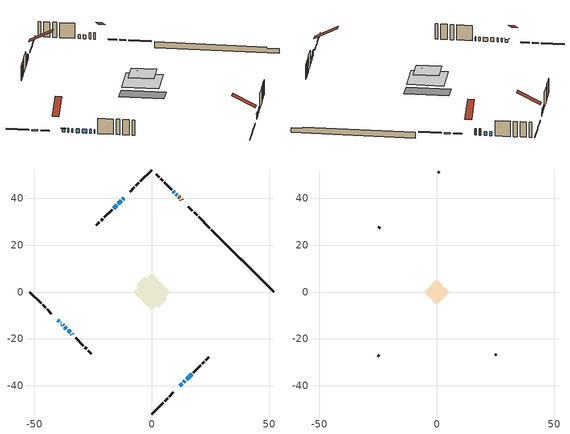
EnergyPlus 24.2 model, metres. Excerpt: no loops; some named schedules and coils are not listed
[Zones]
conditioned space
 floor adiabatic (AdiabaticFloorConstruction): -7.98,0 0,7.98 7.98,0 0,-7.98 z3.05
 floor foundation (Slab1 construction): -6.63,2.96 -2.96,6.63 6.63,-2.96 2.96,-6.63 z-1.3
 wall outside (RimJoist1 construction): 0,-51.93 4.84,-47.1 / -51.93,0 -47.1,-4.84 / 0,51.93 -4.84,47.1 / 24.76,27.17 19.93,32 z0.61:0.91
 wall outside (RimJoist2 construction): 5.49,-46.44 6.77,-45.16 / -46.44,-5.49 -45.16,-6.77 / -5.49,46.44 -6.77,45.16 / 19.27,32.66 17.99,33.94 z0.61:0.91
 wall outside (RimJoist3 construction): 7.43,-44.5 9.21,-42.72 / -44.5,-7.43 -42.72,-9.21 / -7.43,44.5 -9.21,42.72 / 17.34,34.6 15.56,36.37 z0.61:0.91
 wall outside (AdiabaticWallConstruction 1): 12.83,39.1 12.5,39.43 / 11.84,40.09 11.48,40.45 z0.61:2.64
 wall outside (AdiabaticWallConstruction): -11.93,40 -12.41,39.52 / 10.83,41.1 10.23,41.7 / -38.73,-13.2 -38.54,-13.39 / -14.95,36.99 -16.25,35.68 / -37.89,-14.04 -37.67,-14.26 / 9.58,42.35 9.15,42.79 / -37.02,-14.92 -36.3,-15.63 / -35.65,-16.28 -34.78,-17.15 / 13.59,-38.34 14.14,-37.79 / -34.13,-17.8 -33.75,-18.18 / -33.09,-18.84 -33.02,-18.91 / 14.79,-37.14 16.93,-35 z0.61:1.83; -13.07,38.86 -14.29,37.64 z0.61:2.03; -40,-11.93 -39.39,-12.54 z0.61:1.47; 11.93,-40 12.94,-38.99 z0.61:1.93
 wall outside (Wall1 construction): 17.59,-34.34 20.83,-31.1 / -32.36,-19.57 -29.12,-22.81 / -16.9,35.03 -20.14,31.79 / 8.49,43.44 5.25,46.68 z0.61:5.49
 wall outside (Wall2 construction): 21.48,-30.45 22.28,-29.66 / -28.47,-23.46 -27.68,-24.26 / -20.8,31.13 -21.59,30.34 / 4.59,47.34 3.8,48.13 z0.61:5.49
 wall outside (Wall3 construction): 22.93,-29 24.26,-27.67 / -27.02,-24.91 -25.69,-26.24 / -22.25,29.68 -23.57,28.36 / 3.14,48.79 1.82,50.11 z0.61:5.49
 wall foundation (FoundationWall1 construction): 25.42,26.51,-1.3 25.42,26.51,0.61 49.28,2.65,0.61 49.28,2.65,0.23 51.93,0,0.23 51.93,0,-1.3
 window (WindowConstruction 10): -11.93,40 -12.41,39.52 z0.61:1.83
 window (WindowConstruction 6): 10.83,41.1 10.23,41.7 z0.61:1.83
 window (WindowConstruction 7): -13.07,38.86 -14.29,37.64 z0.61:2.03
 window (WindowConstruction 8): -40,-11.93 -39.39,-12.54 z0.61:1.47
 window (WindowConstruction 9): 11.93,-40 12.94,-39 z0.61:1.93
 window (WindowConstruction 12): -38.73,-13.2 -38.54,-13.39 z0.61:1.83
 window (WindowConstruction): -14.95,36.99 -16.25,35.68 z0.61:1.83
 window (WindowConstruction 13): -37.89,-14.04 -37.67,-14.26 z0.61:1.83
 window (WindowConstruction 14): 9.58,42.35 9.15,42.78 z0.61:1.83
 window (WindowConstruction 1): -37.01,-14.92 -36.3,-15.63 z0.61:1.83
 window (WindowConstruction 2): -35.65,-16.29 -34.78,-17.15 z0.61:1.83
 window (WindowConstruction 3): 13.59,-38.34 14.14,-37.79 z0.61:1.83
 window (WindowConstruction 11): -34.13,-17.81 -33.75,-18.18 z0.61:1.83
 window (WindowConstruction 4): -33.09,-18.84 -33.02,-18.91 z0.61:1.83
 window (WindowConstruction 5): 14.79,-37.14 16.93,-35 z0.61:1.83
 door (Door): 12.83,39.1 12.5,39.43 z0.61:2.64
 door (Door 1): 11.84,40.09 11.48,40.45 z0.61:2.64
 ceiling adiabatic (AdiabaticFloorConstruction): 0,-7.98 7.98,0 0,7.98 -7.98,0 z3.05
 roof outside (Roof1 construction): 0,2.59 -2.59,0 0,-2.59 2.59,0 z5.49
attic - vented
 floor to conditioned space (Floor1 construction Reversed): -5.33,0 0,5.33 5.33,0 0,-5.33 z5.49
 wall outside (Wall6 construction): 24.91,-27.02 25.42,-26.51 / -25.04,-26.9 -24.53,-27.4 / -24.23,27.7 -24.74,27.19 / 1.16,50.77 0.66,51.27 z0.61:5.49
 roof outside (Roof2 construction): 11.27,-40.66,5.49 6.23,-35.61,9.05 4.82,-37.02,9.05 9.86,-42.07,5.49; -40.66,-11.27,5.49 -35.61,-6.23,9.05 -37.02,-4.82,9.05 -42.07,-9.86,5.49; -11.27,40.66,5.49 -6.23,35.61,9.05 -4.82,37.02,9.05 -9.86,42.07,5.49; 13.49,38.44,5.49 8.45,33.4,9.05 9.86,31.99,9.05 14.9,37.03,5.49
shading: -14.5,37.43 -12.86,39.07 -12.96,39.18 -14.61,37.54 z2.33; -39.18,-12.75 -40.21,-11.72 -40.32,-11.83 -39.28,-12.86 z1.77; 13.15,-38.78 11.72,-40.21 11.83,-40.32 13.25,-38.89 z2.23
[Building]
Building 1: Terrain=Suburbs
[Site:Location]
Quebec Intl AP_QC: Latitude {deg}=46.8; Longitude {deg}=-71.38; Time Zone {hr}=-5; Elevation {m}=74; Keep Site Location Information=Yes
[Site:GroundTemperature:Shallow]
0.0108218, -2.24938, -2.43038, -1.3578, 2.94801, 7.23376, 10.9493, 13.303, 13.5029, 11.5886, 7.96783, 3.81355
[Site:WaterMainsTemperature]
Calculation Method=Schedule; Temperature Schedule=mains temperature schedule
[Material] Roughness=Rough; Thermal Absorptance=0.9
Name | Thickness {m} | Conductivity {W/m-K} | Density {kg/m3} | Specific Heat {J/kg-K} | Solar Absorptance | Visible Absorptance
asphalt or fiberglass shingles | 0.00635 | 0.162714 | 1121.4 | 1465.45 | 0.4 | 0.4
ceiling stud and cavity | 0.0889 | 7.21176 | 20.9862 | 1087.66 | 0.7 | 0.7
concrete 4.0 in. | 0.1016 | 1.803125 | 2242.8 | 837.4 | 0.7 | 0.7
concrete 8.0 in. | 0.2032 | 1.803125 | 2242.8 | 837.4 | 0.7 | 0.7
door material | 0.04445 | 0.053851 | 512.64 | 1214.23 | 0.7 | 0.7
exterior vertical ins | 0.040633 | 0.029427 | 32.04 | 1214.23 | 0.7 | 0.7
floor covering | 0.0127 | 0.0433444 | 54.468 | 1339.84 | 0.6 | 0.6
floor rigid ins; wall rigid ins 1 | 0.512978 | 0.029427 | 32.04 | 1214.23 | 0.7 | 0.7
floor stud and cavity | 0.1397 | 1.75129 | 37.0049 | 1207.88 | 0.7 | 0.7
furniture material conditioned space 1 | 0.1524 | 0.115458 | 640.8 | 1214.23 | 0.6 | 0.6
gypsum board | 0.0127 | 0.160291 | 801 | 837.4 | 0.6 | 0.6
gypsum board 1 | 0.00254 | 0.160291 | 801 | 837.4 | 0.6 | 0.6
gypsum board 2 | 0.0127 | 0.160291 | 801 | 837.4 | 0.7 | 0.7
osb sheathing 0.5 in. | 0.0127 | 0.115458 | 512.64 | 1214.23 | 0.7 | 0.7
osb sheathing 0.75 in. | 0.01905 | 0.115458 | 512.64 | 1214.23 | 0.7 | 0.7
osb sheathing 2.0 in. | 0.0508 | 0.115458 | 512.64 | 1214.23 | 0.7 | 0.7
rim joist stud and cavity | 0.0508 | 0.032431 | 125.044 | 1163.47 | 0.6 | 0.6
rim joist stud and cavity 1 | 0.0508 | 0.035724 | 125.044 | 1163.47 | 0.6 | 0.6
rim joist stud and cavity 2 | 0.0508 | 0.0375368 | 125.044 | 1163.47 | 0.6 | 0.6
roof rigid ins; wall rigid ins | 0.051816 | 0.029427 | 32.04 | 1214.23 | 0.7 | 0.7
roof stud and cavity | 0.2032 | 0.234583 | 78.34581 | 1123.46 | 0.7 | 0.7
wall stud and cavity | 0.1397 | 0.0996715 | 139.0536 | 1170.24 | 0.7 | 0.7
wall stud and cavity 1 | 0.1397 | 0.16529 | 139.0536 | 1170.24 | 0.7 | 0.7
wall stud and cavity 2 | 0.1397 | 0.117192 | 139.0536 | 1170.24 | 0.7 | 0.7
wall stud and cavity 3 | 0.0889 | 6.1454 | 50.32683 | 1063.81 | 0.6 | 0.6
wall stud and cavity 4 | 0.0889 | 0.380278 | 52.3479 | 1209.89 | 0.7 | 0.7
wall stud and cavity 5 | 0.0889 | 0.391764 | 83.0341 | 1211.67 | 0.7 | 0.7
wood siding | 0.0254 | 0.102417 | 544.68 | 1172.36 | 0.84 | 0.84
wood siding 1 | 0.00254 | 0.102417 | 544.68 | 1172.36 | 0.84 | 0.84
wood siding 2; wood siding 3; wood siding 4 | 0.0254 | 0.102417 | 544.68 | 1172.36 | 0.7 | 0.7
[WindowMaterial:SimpleGlazingSystem]
Name | U-Factor {W/m2-K} | Solar Heat Gain Coefficient
WindowMaterial | 2.95653 | 0.6
WindowMaterial 1 | 2.986628 | 0.55
WindowMaterial 2 | 3.03376 | 0.49
WindowMaterial 3 | 3.003662 | 0.52
WindowMaterial 4 | 3.0559 | 0.29
WindowMaterial 5 | 4.28064 | 0.65
WindowMaterial 6 | 2.95597 | 0.63
WindowMaterial 7 | 3.03319 | 0.48
WindowMaterial 8 | 3.06442 | 0.39
WindowMaterial 9 | 3.02751 | 0.45
[Construction]
AdiabaticFloorConstruction: floor stud and cavity, floor rigid ins, osb sheathing 0.75 in., floor covering
AdiabaticWallConstruction: wood siding 3, wall rigid ins 1, wall stud and cavity 4, gypsum board
AdiabaticWallConstruction 1: wood siding 4, wall rigid ins 1, wall stud and cavity 4, gypsum board
Door; Door 1: door material
Floor1 construction Reversed: gypsum board 1, ceiling stud and cavity
FoundationWall1 construction: concrete 8.0 in., gypsum board 2
furniture construction conditioned space 1: furniture material conditioned space 1
PartitionWallConstruction: gypsum board, wall stud and cavity 5, gypsum board
RimJoist1 construction: wood siding 2, osb sheathing 2.0 in., rim joist stud and cavity
RimJoist2 construction: wood siding 2, osb sheathing 2.0 in., rim joist stud and cavity 1
RimJoist3 construction: wood siding 2, osb sheathing 2.0 in., rim joist stud and cavity 2
Roof1 construction: asphalt or fiberglass shingles, roof rigid ins, osb sheathing 0.75 in., roof stud and cavity, gypsum board
Roof2 construction: asphalt or fiberglass shingles
Slab1 construction: concrete 4.0 in.
Wall1 construction: wood siding, osb sheathing 0.5 in., wall stud and cavity, gypsum board
Wall2 construction: wood siding, wall rigid ins, osb sheathing 0.5 in., wall stud and cavity 1, gypsum board
Wall3 construction: wood siding, osb sheathing 0.5 in., wall stud and cavity 2, gypsum board
Wall6 construction: wood siding 1, wall stud and cavity 3
WindowConstruction: WindowMaterial
WindowConstruction 1; WindowConstruction 5; WindowConstruction 7: WindowMaterial 1
WindowConstruction 10: WindowMaterial 6
WindowConstruction 11: WindowMaterial 7
WindowConstruction 12: WindowMaterial 8
WindowConstruction 13; WindowConstruction 14: WindowMaterial 9
WindowConstruction 2; WindowConstruction 8: WindowMaterial 2
WindowConstruction 3; WindowConstruction 9: WindowMaterial 3
WindowConstruction 4: WindowMaterial 4
WindowConstruction 6: WindowMaterial 5
[Zone] Multiplier=1; Part of Total Floor Area=Yes
Name | Volume {m3}
attic - vented | 31.9913
conditioned space | 473.6
[Space]
Name | Zone | Volume {m3}
attic - vented 1 | attic - vented | 31.9913
conditioned space 1 | conditioned space | 473.6
[ZoneInfiltration:EffectiveLeakageArea]
infil attic - vented 1: Zone or Space=attic - vented 1; Schedule=Always On Discrete; Effective Air Leakage Area {cm2}=2100.92; Stack Coefficient=0.000587164; Wind Coefficient=1.63719e-05
[ZoneMixing]
whole house fan mix: Zone or Space=attic - vented; Schedule=Always On Continuous; Design Flow Rate Calculation Method=Flow/Zone; Design Flow Rate {m3/s}=0; Source Zone or Space=conditioned space
[SurfaceProperty:ExposedFoundationPerimeter]
Slab1: Exposed Perimeter Calculation Method=TotalExposedPerimeter; Total Exposed Perimeter {m}=37.49
[InternalMass] Zone or ZoneList=conditioned space; Space or SpaceList=conditioned space 1
Name | Construction | Surface Area {m2}
furniture mass conditioned space 1 | furniture construction conditioned space 1 | 78.9999
partition wall mass | PartitionWallConstruction | 197.5
[Lights]
interior lighting: Zone or ZoneList or Space or SpaceList=conditioned space 1; Schedule=interior lighting schedule; Design Level Calculation Method=LightingLevel; Lighting Level {W}=343.2; Return Air Fraction=0; Fraction Radiant=0.6; Fraction Visible=0.2; Fraction Replaceable=1
[People]
occupants: Zone or ZoneList or Space or SpaceList=conditioned space 1; Number of People Schedule=occupants schedule; Number of People Calculation Method=People; Number of People=3; Fraction Radiant=0.314171; Sensible Heat Fraction=0.56303; Activity Level Schedule=occupants activity schedule; Carbon Dioxide Generation Rate {m3/s-W}=0; Enable ASHRAE 55 Comfort Warnings=No; Mean Radiant Temperature Calculation Type=EnclosureAveraged
[ElectricEquipment] Zone or ZoneList or Space or SpaceList=conditioned space 1; Design Level Calculation Method=EquipmentLevel
Name | Schedule | Design Level {W} | Fraction Latent | Fraction Radiant | Fraction Lost
clothes dryer | clothes dryer schedule | 140.772 | 0.015 | 0.081 | 0.85
clothes washer | clothes washer schedule | 32.1985 | 0.03 | 0.162 | 0.7
cooking range | cooking range schedule | 215.147 | 0.08 | 0.432 | 0.2
dishwasher | dishwasher schedule | 66.8632 | 0.3 | 0.18 | 0.4
fridge | fridge schedule | 72.9452 | 0 | 0.6 | 0
mech vent bath fan 0 | mech vent bath fan 0 schedule | 50.2 | 0 | 0 | 1
mech vent bath fan 1 | mech vent bath fan 1 schedule | 50.2 | 0 | 0 | 1
mech vent house fan | mech vent house fan schedule | 0 | 0 | 0 | 1
mech vent house fan cfis | mech vent house fan cfis schedule | 0 | 0 | 0 | 0
mech vent range fan 0 | mech vent range fan 0 schedule | 57 | 0 | 0 | 1
misc plug loads | misc plug loads schedule | 494.7 | 0.045 | 0.513 | 0.1
whole house fan | Always On Discrete | 0 | 0 | 0 | 1
[OtherEquipment] Zone or ZoneList or Space or SpaceList=conditioned space 1; Design Level Calculation Method=EquipmentLevel
Name | Fuel Type | Schedule | Design Level {W} | Fraction Latent | Fraction Radiant | Fraction Lost
clothes dryer 1 | Electricity | clothes dryer schedule | 0 | 0.015 | 0.081 | 0.85
cooking range 1 | Electricity | cooking range schedule | 0 | 0.08 | 0.432 | 0.2
general water use latent | None | general water use schedule | 62.594 | 1 | 0 | 0
general water use sensible | None | general water use schedule | -61.6891 | 0 | 0.6 | 0
mech vent house fan latent load | None | Always On Discrete | 0 | 1 | 0 | 0
mech vent house fan sensible load | None | Always On Discrete | 0 | 0 | 0 | 0
water heater energy adjustment1 | Electricity | Always On Discrete | 0.01 | 0 | 0 | 1
[ZoneInfiltration:DesignFlowRate] Zone or ZoneList or Space or SpaceList=conditioned space 1; Schedule=Always On Discrete; Design Flow Rate Calculation Method=Flow/Zone; Design Flow Rate {m3/s}=0
infil flow; natural vent flow; whole house fan flow
[ZoneControl:Thermostat]
conditioned space Thermostat: Zone or ZoneList=conditioned space; Control Type Schedule=conditioned space Thermostat Schedule; Control 1=conditioned space temperature setpoint; Temperature Difference Between Cutout And Setpoint {deltaC}=0
[ThermostatSetpoint:DualSetpoint]
conditioned space temperature setpoint: Heating Setpoint Temperature Schedule=heating setpoint; Cooling Setpoint Temperature Schedule=cooling setpoint
[AirLoopHVAC:UnitarySystem]
unit heater unitary system: Control Type=Load; Controlling Zone or Thermostat Location=conditioned space; Dehumidification Control Type=None; Availability Schedule=Always On Discrete; Supply Fan=unit heater supply fan; Fan Placement=BlowThrough; Supply Air Fan Operating Mode Schedule=unit heater auto fan schedule; Heating Coil=unit heater htg coil; DX Heating Coil Sizing Ratio=1; Use DOAS DX Cooling Coil=No; Minimum Supply Air Temperature {C}=2; Latent Load Control=SensibleOnlyLoadControl; Cooling Supply Air Flow Rate Method=None; Heating Supply Air Flow Rate Method=SupplyAirFlowRate; Heating Supply Air Flow Rate {m3/s}=0.00141584; No Load Supply Air Flow Rate Method=SupplyAirFlowRate; No Load Supply Air Flow Rate {m3/s}=0; No Load Supply Air Flow Rate Control Set To Low Speed=Yes; Maximum Supply Air Temperature {C}=48.8889; Maximum Outdoor Dry-Bulb Temperature for Supplemental Heater Operation {C}=21; Ancillary On-Cycle Electric Power {W}=0; Ancillary Off-Cycle Electric Power {W}=0
[Zone equipment]
conditioned space: electric baseboard, unit heater unitary system
[Foundation:Kiva]
Foundation Kiva 1: Initial Indoor Air Temperature {C}=18; Wall Height Above Grade {m}=0.609996; Wall Depth Below Slab {m}=0.2032; Custom Block Material Name 1=exterior vertical ins; Custom Block Depth 1 {m}=1.91; Custom Block X Position 1 {m}=0.2159; Custom Block Z Position 1 {m}=0
[Foundation:Kiva:Settings]
Soil Conductivity {W/m-K}=0.849921; Soil Density {kg/m3}=1842.3; Soil Specific Heat {J/kg-K}=418.7; Ground Solar Absorptivity=0.9; Ground Thermal Absorptivity=0.9; Ground Surface Roughness {m}=0.03; Far-Field Width {m}=40; Deep-Ground Boundary Condition=ZeroFlux; Deep-Ground Depth {m}=40; Minimum Cell Dimension {m}=0.2; Maximum Cell Growth Coefficient=3; Simulation Timestep=Timestep
[Exterior:Lights]
exterior lighting: Schedule=exterior lighting schedule; Design Level {W}=75.6
[EnergyManagementSystem:Sensor] Output:Variable or Output:Meter Index Key=conditioned space
Name | Output:Variable or Output:Meter
conditioned_space_clg_unmet_s | Zone Cooling Setpoint Not Met Time
conditioned_space_htg_unmet_s | Zone Heating Setpoint Not Met Time
fridge_tin_s; tin_s; tin_s_1 | Zone Mean Air Temperature
tout_s | Zone Outdoor Air Drybulb Temperature
win_s | Zone Air Humidity Ratio
[Schedule:Constant]
Name | Hourly Value
Always On Continuous; mech vent house fan schedule; mech vent house fan cfis schedule; Always On Discrete | 1
occupants activity schedule | 117.228
fridge schedule; unit heater auto fan schedule | 0
[Schedule:Week:Daily]
interior lighting schedule Week Rule - Jan1-Jan27: interior lighting schedule day, interior lighting schedule day, interior lighting schedule day, interior lighting schedule day, interior lighting schedule day, interior lighting schedule day, interior lighting schedule day, interior lighting schedule default day, interior lighting schedule default day, interior lighting schedule default day, interior lighting schedule default day, interior lighting schedule default day
interior lighting schedule Week Rule - Jan28-Feb3: interior lighting schedule day, interior lighting schedule day, interior lighting schedule day, interior lighting schedule day, interior lighting schedule day 1, interior lighting schedule day 1, interior lighting schedule day 1, interior lighting schedule default day, interior lighting schedule default day, interior lighting schedule default day, interior lighting schedule default day, interior lighting schedule default day
interior lighting schedule Week Rule - Feb4-Feb24: interior lighting schedule day 1, interior lighting schedule day 1, interior lighting schedule day 1, interior lighting schedule day 1, interior lighting schedule day 1, interior lighting schedule day 1, interior lighting schedule day 1, interior lighting schedule default day, interior lighting schedule default day, interior lighting schedule default day, interior lighting schedule default day, interior lighting schedule default day
interior lighting schedule Week Rule - Feb25-Mar3: interior lighting schedule day 1, interior lighting schedule day 1, interior lighting schedule day 1, interior lighting schedule day 1, interior lighting schedule day 2, interior lighting schedule day 2, interior lighting schedule day 2, interior lighting schedule default day, interior lighting schedule default day, interior lighting schedule default day, interior lighting schedule default day, interior lighting schedule default day
interior lighting schedule Week Rule - Mar4-Mar31: interior lighting schedule day 2, interior lighting schedule day 2, interior lighting schedule day 2, interior lighting schedule day 2, interior lighting schedule day 2, interior lighting schedule day 2, interior lighting schedule day 2, interior lighting schedule default day, interior lighting schedule default day, interior lighting schedule default day, interior lighting schedule default day, interior lighting schedule default day
interior lighting schedule Week Rule - Apr1-Apr28: interior lighting schedule day 3, interior lighting schedule day 3, interior lighting schedule day 3, interior lighting schedule day 3, interior lighting schedule day 3, interior lighting schedule day 3, interior lighting schedule day 3, interior lighting schedule default day, interior lighting schedule default day, interior lighting schedule default day, interior lighting schedule default day, interior lighting schedule default day
interior lighting schedule Week Rule - Apr29-May5: interior lighting schedule day 3, interior lighting schedule day 3, interior lighting schedule day 4, interior lighting schedule day 4, interior lighting schedule day 4, interior lighting schedule day 4, interior lighting schedule day 4, interior lighting schedule default day, interior lighting schedule default day, interior lighting schedule default day, interior lighting schedule default day, interior lighting schedule default day
interior lighting schedule Week Rule - May6-May26: interior lighting schedule day 4, interior lighting schedule day 4, interior lighting schedule day 4, interior lighting schedule day 4, interior lighting schedule day 4, interior lighting schedule day 4, interior lighting schedule day 4, interior lighting schedule default day, interior lighting schedule default day, interior lighting schedule default day, interior lighting schedule default day, interior lighting schedule default day
interior lighting schedule Week Rule - May27-Jun2: interior lighting schedule day 4, interior lighting schedule day 4, interior lighting schedule day 4, interior lighting schedule day 4, interior lighting schedule day 4, interior lighting schedule day 5, interior lighting schedule day 5, interior lighting schedule default day, interior lighting schedule default day, interior lighting schedule default day, interior lighting schedule default day, interior lighting schedule default day
interior lighting schedule Week Rule - Jun3-Jun30: interior lighting schedule day 5, interior lighting schedule day 5, interior lighting schedule day 5, interior lighting schedule day 5, interior lighting schedule day 5, interior lighting schedule day 5, interior lighting schedule day 5, interior lighting schedule default day, interior lighting schedule default day, interior lighting schedule default day, interior lighting schedule default day, interior lighting schedule default day
interior lighting schedule Week Rule - Jul1-Jul28: interior lighting schedule day 6, interior lighting schedule day 6, interior lighting schedule day 6, interior lighting schedule day 6, interior lighting schedule day 6, interior lighting schedule day 6, interior lighting schedule day 6, interior lighting schedule default day, interior lighting schedule default day, interior lighting schedule default day, interior lighting schedule default day, interior lighting schedule default day
interior lighting schedule Week Rule - Jul29-Aug4: interior lighting schedule day 6, interior lighting schedule day 6, interior lighting schedule day 6, interior lighting schedule day 7, interior lighting schedule day 7, interior lighting schedule day 7, interior lighting schedule day 7, interior lighting schedule default day, interior lighting schedule default day, interior lighting schedule default day, interior lighting schedule default day, interior lighting schedule default day
interior lighting schedule Week Rule - Aug5-Aug25: interior lighting schedule day 7, interior lighting schedule day 7, interior lighting schedule day 7, interior lighting schedule day 7, interior lighting schedule day 7, interior lighting schedule day 7, interior lighting schedule day 7, interior lighting schedule default day, interior lighting schedule default day, interior lighting schedule default day, interior lighting schedule default day, interior lighting schedule default day
interior lighting schedule Week Rule - Aug26-Sep1: interior lighting schedule day 7, interior lighting schedule day 7, interior lighting schedule day 7, interior lighting schedule day 7, interior lighting schedule day 7, interior lighting schedule day 7, interior lighting schedule day 8, interior lighting schedule default day, interior lighting schedule default day, interior lighting schedule default day, interior lighting schedule default day, interior lighting schedule default day
interior lighting schedule Week Rule - Sep2-Sep29: interior lighting schedule day 8, interior lighting schedule day 8, interior lighting schedule day 8, interior lighting schedule day 8, interior lighting schedule day 8, interior lighting schedule day 8, interior lighting schedule day 8, interior lighting schedule default day, interior lighting schedule default day, interior lighting schedule default day, interior lighting schedule default day, interior lighting schedule default day
interior lighting schedule Week Rule - Sep30-Oct6: interior lighting schedule day 8, interior lighting schedule day 9, interior lighting schedule day 9, interior lighting schedule day 9, interior lighting schedule day 9, interior lighting schedule day 9, interior lighting schedule day 9, interior lighting schedule default day, interior lighting schedule default day, interior lighting schedule default day, interior lighting schedule default day, interior lighting schedule default day
interior lighting schedule Week Rule - Oct7-Oct27: interior lighting schedule day 9, interior lighting schedule day 9, interior lighting schedule day 9, interior lighting schedule day 9, interior lighting schedule day 9, interior lighting schedule day 9, interior lighting schedule day 9, interior lighting schedule default day, interior lighting schedule default day, interior lighting schedule default day, interior lighting schedule default day, interior lighting schedule default day
interior lighting schedule Week Rule - Oct28-Nov3: interior lighting schedule day 9, interior lighting schedule day 9, interior lighting schedule day 9, interior lighting schedule day 9, interior lighting schedule day 10, interior lighting schedule day 10, interior lighting schedule day 10, interior lighting schedule default day, interior lighting schedule default day, interior lighting schedule default day, interior lighting schedule default day, interior lighting schedule default day
interior lighting schedule Week Rule - Nov4-Nov24: interior lighting schedule day 10, interior lighting schedule day 10, interior lighting schedule day 10, interior lighting schedule day 10, interior lighting schedule day 10, interior lighting schedule day 10, interior lighting schedule day 10, interior lighting schedule default day, interior lighting schedule default day, interior lighting schedule default day, interior lighting schedule default day, interior lighting schedule default day
interior lighting schedule Week Rule - Nov25-Dec1: interior lighting schedule day 10, interior lighting schedule day 10, interior lighting schedule day 10, interior lighting schedule day 10, interior lighting schedule day 10, interior lighting schedule day 10, interior lighting schedule day 11, interior lighting schedule default day, interior lighting schedule default day, interior lighting schedule default day, interior lighting schedule default day, interior lighting schedule default day
interior lighting schedule Week Rule - Dec2-Dec31: interior lighting schedule day 11, interior lighting schedule day 11, interior lighting schedule day 11, interior lighting schedule day 11, interior lighting schedule day 11, interior lighting schedule day 11, interior lighting schedule day 11, interior lighting schedule default day, interior lighting schedule default day, interior lighting schedule default day, interior lighting schedule default day, interior lighting schedule default day
occupants schedule Week Rule - Jan1-Dec31: occupants schedule day, occupants schedule day, occupants schedule day, occupants schedule day, occupants schedule day, occupants schedule day, occupants schedule day, occupants schedule default day, occupants schedule default day, occupants schedule default day, occupants schedule default day, occupants schedule default day
clothes dryer schedule Week Rule - Jan1-Dec31: clothes dryer schedule day, clothes dryer schedule day, clothes dryer schedule day, clothes dryer schedule day, clothes dryer schedule day, clothes dryer schedule day, clothes dryer schedule day, clothes dryer schedule default day, clothes dryer schedule default day, clothes dryer schedule default day, clothes dryer schedule default day, clothes dryer schedule default day
clothes washer schedule Week Rule - Jan1-Dec31: clothes washer schedule day, clothes washer schedule day, clothes washer schedule day, clothes washer schedule day, clothes washer schedule day, clothes washer schedule day, clothes washer schedule day, clothes washer schedule default day, clothes washer schedule default day, clothes washer schedule default day, clothes washer schedule default day, clothes washer schedule default day
cooking range schedule Week Rule - Jan1-Dec31: cooking range schedule day, cooking range schedule day, cooking range schedule day, cooking range schedule day, cooking range schedule day, cooking range schedule day, cooking range schedule day, cooking range schedule default day, cooking range schedule default day, cooking range schedule default day, cooking range schedule default day, cooking range schedule default day
dishwasher schedule Week Rule - Jan1-Dec31: dishwasher schedule day, dishwasher schedule day, dishwasher schedule day, dishwasher schedule day, dishwasher schedule day, dishwasher schedule day, dishwasher schedule day, dishwasher schedule default day, dishwasher schedule default day, dishwasher schedule default day, dishwasher schedule default day, dishwasher schedule default day
mech vent bath fan 0 schedule Week Rule - Jan1-Dec31: mech vent bath fan 0 schedule day, mech vent bath fan 0 schedule day, mech vent bath fan 0 schedule day, mech vent bath fan 0 schedule day, mech vent bath fan 0 schedule day, mech vent bath fan 0 schedule day, mech vent bath fan 0 schedule day, mech vent bath fan 0 schedule default day, mech vent bath fan 0 schedule default day, mech vent bath fan 0 schedule default day, mech vent bath fan 0 schedule default day, mech vent bath fan 0 schedule default day
mech vent bath fan 1 schedule Week Rule - Jan1-Dec31: mech vent bath fan 1 schedule day, mech vent bath fan 1 schedule day, mech vent bath fan 1 schedule day, mech vent bath fan 1 schedule day, mech vent bath fan 1 schedule day, mech vent bath fan 1 schedule day, mech vent bath fan 1 schedule day, mech vent bath fan 1 schedule default day, mech vent bath fan 1 schedule default day, mech vent bath fan 1 schedule default day, mech vent bath fan 1 schedule default day, mech vent bath fan 1 schedule default day
mech vent range fan 0 schedule Week Rule - Jan1-Dec31: mech vent range fan 0 schedule day, mech vent range fan 0 schedule day, mech vent range fan 0 schedule day, mech vent range fan 0 schedule day, mech vent range fan 0 schedule day, mech vent range fan 0 schedule day, mech vent range fan 0 schedule day, mech vent range fan 0 schedule default day, mech vent range fan 0 schedule default day, mech vent range fan 0 schedule default day, mech vent range fan 0 schedule default day, mech vent range fan 0 schedule default day
misc plug loads schedule Week Rule - Jan1-Dec31: misc plug loads schedule day, misc plug loads schedule day, misc plug loads schedule day, misc plug loads schedule day, misc plug loads schedule day, misc plug loads schedule day, misc plug loads schedule day, misc plug loads schedule default day, misc plug loads schedule default day, misc plug loads schedule default day, misc plug loads schedule default day, misc plug loads schedule default day
general water use schedule Week Rule - Jan1-Dec31: general water use schedule day, general water use schedule day, general water use schedule day, general water use schedule day, general water use schedule day, general water use schedule day, general water use schedule day, general water use schedule default day, general water use schedule default day, general water use schedule default day, general water use schedule default day, general water use schedule default day
exterior lighting schedule Week Rule - Jan1-Jan27: exterior lighting schedule day, exterior lighting schedule day, exterior lighting schedule day, exterior lighting schedule day, exterior lighting schedule day, exterior lighting schedule day, exterior lighting schedule day, exterior lighting schedule default day, exterior lighting schedule default day, exterior lighting schedule default day, exterior lighting schedule default day, exterior lighting schedule default day
exterior lighting schedule Week Rule - Jan28-Feb3: exterior lighting schedule day, exterior lighting schedule day, exterior lighting schedule day, exterior lighting schedule day, exterior lighting schedule day 1, exterior lighting schedule day 1, exterior lighting schedule day 1, exterior lighting schedule default day, exterior lighting schedule default day, exterior lighting schedule default day, exterior lighting schedule default day, exterior lighting schedule default day
exterior lighting schedule Week Rule - Feb4-Feb24: exterior lighting schedule day 1, exterior lighting schedule day 1, exterior lighting schedule day 1, exterior lighting schedule day 1, exterior lighting schedule day 1, exterior lighting schedule day 1, exterior lighting schedule day 1, exterior lighting schedule default day, exterior lighting schedule default day, exterior lighting schedule default day, exterior lighting schedule default day, exterior lighting schedule default day
exterior lighting schedule Week Rule - Feb25-Mar3: exterior lighting schedule day 1, exterior lighting schedule day 1, exterior lighting schedule day 1, exterior lighting schedule day 1, exterior lighting schedule day 2, exterior lighting schedule day 2, exterior lighting schedule day 2, exterior lighting schedule default day, exterior lighting schedule default day, exterior lighting schedule default day, exterior lighting schedule default day, exterior lighting schedule default day
exterior lighting schedule Week Rule - Mar4-Mar31: exterior lighting schedule day 2, exterior lighting schedule day 2, exterior lighting schedule day 2, exterior lighting schedule day 2, exterior lighting schedule day 2, exterior lighting schedule day 2, exterior lighting schedule day 2, exterior lighting schedule default day, exterior lighting schedule default day, exterior lighting schedule default day, exterior lighting schedule default day, exterior lighting schedule default day
exterior lighting schedule Week Rule - Apr1-Apr28: exterior lighting schedule day 3, exterior lighting schedule day 3, exterior lighting schedule day 3, exterior lighting schedule day 3, exterior lighting schedule day 3, exterior lighting schedule day 3, exterior lighting schedule day 3, exterior lighting schedule default day, exterior lighting schedule default day, exterior lighting schedule default day, exterior lighting schedule default day, exterior lighting schedule default day
exterior lighting schedule Week Rule - Apr29-May5: exterior lighting schedule day 3, exterior lighting schedule day 3, exterior lighting schedule day 4, exterior lighting schedule day 4, exterior lighting schedule day 4, exterior lighting schedule day 4, exterior lighting schedule day 4, exterior lighting schedule default day, exterior lighting schedule default day, exterior lighting schedule default day, exterior lighting schedule default day, exterior lighting schedule default day
exterior lighting schedule Week Rule - May6-May26: exterior lighting schedule day 4, exterior lighting schedule day 4, exterior lighting schedule day 4, exterior lighting schedule day 4, exterior lighting schedule day 4, exterior lighting schedule day 4, exterior lighting schedule day 4, exterior lighting schedule default day, exterior lighting schedule default day, exterior lighting schedule default day, exterior lighting schedule default day, exterior lighting schedule default day
exterior lighting schedule Week Rule - May27-Jun2: exterior lighting schedule day 4, exterior lighting schedule day 4, exterior lighting schedule day 4, exterior lighting schedule day 4, exterior lighting schedule day 4, exterior lighting schedule day 5, exterior lighting schedule day 5, exterior lighting schedule default day, exterior lighting schedule default day, exterior lighting schedule default day, exterior lighting schedule default day, exterior lighting schedule default day
[Schedule:Year]
interior lighting schedule: interior lighting schedule Week Rule - Jan1-Jan27, 1, 1, 1, 27, interior lighting schedule Week Rule - Jan28-Feb3, 1, 28, 2, 3, interior lighting schedule Week Rule - Feb4-Feb24, 2, 4, 2, 24, interior lighting schedule Week Rule - Feb25-Mar3, 2, 25, 3, 3, interior lighting schedule Week Rule - Mar4-Mar31, 3, 4, 3, 31, interior lighting schedule Week Rule - Apr1-Apr28, 4, 1, 4, 28, interior lighting schedule Week Rule - Apr29-May5, 4, 29, 5, 5, interior lighting schedule Week Rule - May6-May26, 5, 6, 5, 26, interior lighting schedule Week Rule - May27-Jun2, 5, 27, 6, 2, interior lighting schedule Week Rule - Jun3-Jun30, 6, 3, 6, 30, interior lighting schedule Week Rule - Jul1-Jul28, 7, 1, 7, 28, interior lighting schedule Week Rule - Jul29-Aug4, 7, 29, 8, 4, interior lighting schedule Week Rule - Aug5-Aug25, 8, 5, 8, 25, interior lighting schedule Week Rule - Aug26-Sep1, 8, 26, 9, 1, interior lighting schedule Week Rule - Sep2-Sep29, 9, 2, 9, 29, interior lighting schedule Week Rule - Sep30-Oct6, 9, 30, 10, 6, interior lighting schedule Week Rule - Oct7-Oct27, 10, 7, 10, 27, interior lighting schedule Week Rule - Oct28-Nov3, 10, 28, 11, 3, interior lighting schedule Week Rule - Nov4-Nov24, 11, 4, 11, 24, interior lighting schedule Week Rule - Nov25-Dec1, 11, 25, 12, 1, interior lighting schedule Week Rule - Dec2-Dec31, 12, 2, 12, 31
occupants schedule: occupants schedule Week Rule - Jan1-Dec31, 1, 1, 12, 31
clothes dryer schedule: clothes dryer schedule Week Rule - Jan1-Dec31, 1, 1, 12, 31
clothes washer schedule: clothes washer schedule Week Rule - Jan1-Dec31, 1, 1, 12, 31
cooking range schedule: cooking range schedule Week Rule - Jan1-Dec31, 1, 1, 12, 31
dishwasher schedule: dishwasher schedule Week Rule - Jan1-Dec31, 1, 1, 12, 31
mech vent bath fan 0 schedule: mech vent bath fan 0 schedule Week Rule - Jan1-Dec31, 1, 1, 12, 31
mech vent bath fan 1 schedule: mech vent bath fan 1 schedule Week Rule - Jan1-Dec31, 1, 1, 12, 31
mech vent range fan 0 schedule: mech vent range fan 0 schedule Week Rule - Jan1-Dec31, 1, 1, 12, 31
misc plug loads schedule: misc plug loads schedule Week Rule - Jan1-Dec31, 1, 1, 12, 31
general water use schedule: general water use schedule Week Rule - Jan1-Dec31, 1, 1, 12, 31
exterior lighting schedule: exterior lighting schedule Week Rule - Jan1-Jan27, 1, 1, 1, 27, exterior lighting schedule Week Rule - Jan28-Feb3, 1, 28, 2, 3, exterior lighting schedule Week Rule - Feb4-Feb24, 2, 4, 2, 24, exterior lighting schedule Week Rule - Feb25-Mar3, 2, 25, 3, 3, exterior lighting schedule Week Rule - Mar4-Mar31, 3, 4, 3, 31, exterior lighting schedule Week Rule - Apr1-Apr28, 4, 1, 4, 28, exterior lighting schedule Week Rule - Apr29-May5, 4, 29, 5, 5, exterior lighting schedule Week Rule - May6-May26, 5, 6, 5, 26, exterior lighting schedule Week Rule - May27-Jun2, 5, 27, 6, 2, exterior lighting schedule Week Rule - Jun3-Jun30, 6, 3, 6, 30, exterior lighting schedule Week Rule - Jul1-Jul28, 7, 1, 7, 28, exterior lighting schedule Week Rule - Jul29-Aug4, 7, 29, 8, 4, exterior lighting schedule Week Rule - Aug5-Aug25, 8, 5, 8, 25, exterior lighting schedule Week Rule - Aug26-Sep1, 8, 26, 9, 1, exterior lighting schedule Week Rule - Sep2-Sep29, 9, 2, 9, 29, exterior lighting schedule Week Rule - Sep30-Oct6, 9, 30, 10, 6, exterior lighting schedule Week Rule - Oct7-Oct27, 10, 7, 10, 27, exterior lighting schedule Week Rule - Oct28-Nov3, 10, 28, 11, 3, exterior lighting schedule Week Rule - Nov4-Nov24, 11, 4, 11, 24, exterior lighting schedule Week Rule - Nov25-Dec1, 11, 25, 12, 1, exterior lighting schedule Week Rule - Dec2-Dec31, 12, 2, 12, 31
[Schedule:Compact]
conditioned space Thermostat Schedule: Through: 12/31, For: AllDays, Until: 24:00, 4
mains temperature schedule: Through: 01/01, For: AllDays, Until: 24:00, 5.175, Through: 01/02, For: AllDays, Until: 24:00, 5.10167, Through: 01/03, For: AllDays, Until: 24:00, 5.02889, Through: 01/04, For: AllDays, Until: 24:00, 4.95778, Through: 01/05, For: AllDays, Until: 24:00, 4.88778, Through: 01/06, For: AllDays, Until: 24:00, 4.81833, Through: 01/07, For: AllDays, Until: 24:00, 4.75056, Through: 01/08, For: AllDays, Until: 24:00, 4.68389, Through: 01/09, For: AllDays, Until: 24:00, 4.61833, Through: 01/10, For: AllDays, Until: 24:00, 4.55389, Through: 01/11, For: AllDays, Until: 24:00, 4.49056, Through: 01/12, For: AllDays, Until: 24:00, 4.42889, Through: 01/13, For: AllDays, Until: 24:00, 4.36778, Through: 01/14, For: AllDays, Until: 24:00, 4.30889, Through: 01/15, For: AllDays, Until: 24:00, 4.25056, Through: 01/16, For: AllDays, Until: 24:00, 4.19389, Through: 01/17, For: AllDays, Until: 24:00, 4.13833, Through: 01/18, For: AllDays, Until: 24:00, 4.08444, Through: 01/19, For: AllDays, Until: 24:00, 4.03167, Through: 01/20, For: AllDays, Until: 24:00, 3.98056, Through: 01/21, For: AllDays, Until: 24:00, 3.93056, Through: 01/22, For: AllDays, Until: 24:00, 3.88222, Through: 01/23, For: AllDays, Until: 24:00, 3.835, Through: 01/24, For: AllDays, Until: 24:00, 3.78944, Through: 01/25, For: AllDays, Until: 24:00, 3.74556, Through: 01/26, For: AllDays, Until: 24:00, 3.70278, Through: 01/27, For: AllDays, Until: 24:00, 3.66167, Through: 01/28, For: AllDays, Until: 24:00, 3.62167, Through: 01/29, For: AllDays, Until: 24:00, 3.58389, Through: 01/30, For: AllDays, Until: 24:00, 3.54722, Through: 01/31, For: AllDays, Until: 24:00, 3.51167, Through: 02/01, For: AllDays, Until: 24:00, 3.47833, Through: 02/02, For: AllDays, Until: 24:00, 3.44611, Through: 02/03, For: AllDays, Until: 24:00, 3.41556, Through: 02/04, For: AllDays, Until: 24:00, 3.38667, Through: 02/05, For: AllDays, Until: 24:00, 3.35944, Through: 02/06, For: AllDays, Until: 24:00, 3.33389, Through: 02/07, For: AllDays, Until: 24:00, 3.30944, Through: 02/08, For: AllDays, Until: 24:00, 3.28667, Through: 02/09, For: AllDays, Until: 24:00, 3.26611, Through: 02/10, For: AllDays, Until: 24:00, 3.24667, Through: 02/11, For: AllDays, Until: 24:00, 3.22889, Through: 02/12, For: AllDays, Until: 24:00, 3.21278, Through: 02/13, For: AllDays, Until: 24:00, 3.19833, Through: 02/14, For: AllDays, Until: 24:00, 3.18556, Through: 02/15, For: AllDays, Until: 24:00, 3.17389, Through: 02/16, For: AllDays, Until: 24:00, 3.16444, Through: 02/17, For: AllDays, Until: 24:00, 3.15667, Through: 02/18, For: AllDays, Until: 24:00, 3.15056, Through: 02/19, For: AllDays, Until: 24:00, 3.14556, Through: 02/20, For: AllDays, Until: 24:00, 3.14278, Through: 02/21, For: AllDays, Until: 24:00, 3.14111, Through: 02/22, For: AllDays, Until: 24:00, 3.14167, Through: 02/23, For: AllDays, Until: 24:00, 3.14333, Through: 02/24, For: AllDays, Until: 24:00, 3.14722, Through: 02/25, For: AllDays, Until: 24:00, 3.15222, Through: 02/26, For: AllDays, Until: 24:00, 3.15944, Through: 02/27, For: AllDays, Until: 24:00, 3.16778, Through: 02/28, For: AllDays, Until: 24:00, 3.17778, Through: 03/01, For: AllDays, Until: 24:00, 3.18944, Through: 03/02, For: AllDays, Until: 24:00, 3.20333, Through: 03/03, For: AllDays, Until: 24:00, 3.21833, Through: 03/04, For: AllDays, Until: 24:00, 3.235, Through: 03/05, For: AllDays, Until: 24:00, 3.25333, Through: 03/06, For: AllDays, Until: 24:00, 3.27333, Through: 03/07, For: AllDays, Until: 24:00, 3.29444, Through: 03/08, For: AllDays, Until: 24:00, 3.31778, Through: 03/09, For: AllDays, Until: 24:00, 3.34222, Through: 03/10, For: AllDays, Until: 24:00, 3.36889, Through: 03/11, For: AllDays, Until: 24:00, 3.39667, Through: 03/12, For: AllDays, Until: 24:00, 3.42611, Through: 03/13, For: AllDays, Until: 24:00, 3.45722, Through: 03/14, For: AllDays, Until: 24:00, 3.49, Through: 03/15, For: AllDays, Until: 24:00, 3.52389, Through: 03/16, For: AllDays, Until: 24:00, 3.55944, Through: 03/17, For: AllDays, Until: 24:00, 3.59667, Through: 03/18, For: AllDays, Until: 24:00, 3.63556, Through: 03/19, For: AllDays, Until: 24:00, 3.67556, Through: 03/20, For: AllDays, Until: 24:00, 3.71722, Through: 03/21, For: AllDays, Until: 24:00, 3.76056, Through: 03/22, For: AllDays, Until: 24:00, 3.80556, Through: 03/23, For: AllDays, Until: 24:00, 3.85111, Through: 03/24, For: AllDays, Until: 24:00, 3.89889, Through: 03/25, For: AllDays, Until: 24:00, 3.94778, Through: 03/26, For: AllDays, Until: 24:00, 3.99833, Through: 03/27, For: AllDays, Until: 24:00, 4.05, Through: 03/28, For: AllDays, Until: 24:00, 4.10333, Through: 03/29, For: AllDays, Until: 24:00, 4.15778, Through: 03/30, For: AllDays, Until: 24:00, 4.21333, Through: 03/31, For: AllDays, Until: 24:00, 4.27056, Through: 04/01, For: AllDays, Until: 24:00, 4.32944, Through: 04/02, For: AllDays, Until: 24:00, 4.38889, Through: 04/03, For: AllDays, Until: 24:00, 4.45, Through: 04/04, For: AllDays, Until: 24:00, 4.51222, Through: 04/05, For: AllDays, Until: 24:00, 4.57611, Through: 04/06, For: AllDays, Until: 24:00, 4.64056, Through: 04/07, For: AllDays, Until: 24:00, 4.70667, Through: 04/08, For: AllDays, Until: 24:00, 4.77389, Through: 04/09, For: AllDays, Until: 24:00, 4.84222, Through: 04/10, For: AllDays, Until: 24:00, 4.91167, Through: 04/11, For: AllDays, Until: 24:00, 4.98278, Through: 04/12, For: AllDays, Until: 24:00, 5.05444, Through: 04/13, For: AllDays, Until: 24:00, 5.12722, Through: 04/14, For: AllDays, Until: 24:00, 5.20111, Through: 04/15, For: AllDays, Until: 24:00, 5.27611, Through: 04/16, For: AllDays, Until: 24:00, 5.35167, Through: 04/17, For: AllDays, Until: 24:00, 5.42889, Through: 04/18, For: AllDays, Until: 24:00, 5.50667, Through: 04/19, For: AllDays, Until: 24:00, 5.58556, Through: 04/20, For: AllDays, Until: 24:00, 5.665, Through: 04/21, For: AllDays, Until: 24:00, 5.74611, Through: 04/22, For: AllDays, Until: 24:00, 5.82722, Through: 04/23, For: AllDays, Until: 24:00, 5.91, Through: 04/24, For: AllDays, Until: 24:00, 5.99278, Through: 04/25, For: AllDays, Until: 24:00, 6.07722, Through: 04/26, For: AllDays, Until: 24:00, 6.16167, Through: 04/27, For: AllDays, Until: 24:00, 6.24722, Through: 04/28, For: AllDays, Until: 24:00, 6.33389, Through: 04/29, For: AllDays, Until: 24:00, 6.42056, Through: 04/30, For: AllDays, Until: 24:00, 6.50833, Through: 05/01, For: AllDays, Until: 24:00, 6.59667, Through: 05/02, For: AllDays, Until: 24:00, 6.68556, Through: 05/03, For: AllDays, Until: 24:00, 6.775, Through: 05/04, For: AllDays, Until: 24:00, 6.86556, Through: 05/05, For: AllDays, Until: 24:00, 6.95611, Through: 05/06, For: AllDays, Until: 24:00, 7.04722, Through: 05/07, For: AllDays, Until: 24:00, 7.13889, Through: 05/08, For: AllDays, Until: 24:00, 7.23111, Through: 05/09, For: AllDays, Until: 24:00, 7.32333, Through: 05/10, For: AllDays, Until: 24:00, 7.41667, Through: 05/11, For: AllDays, Until: 24:00, 7.51, Through: 05/12, For: AllDays, Until: 24:00, 7.60389, Through: 05/13, For: AllDays, Until: 24:00, 7.69778, Through: 05/14, For: AllDays, Until: 24:00, 7.79222, Through: 05/15, For: AllDays, Until: 24:00, 7.88667, Through: 05/16, For: AllDays, Until: 24:00, 7.98167, Through: 05/17, For: AllDays, Until: 24:00, 8.07667, Through: 05/18, For: AllDays, Until: 24:00, 8.17167, Through: 05/19, For: AllDays, Until: 24:00, 8.26722, Through: 05/20, For: AllDays, Until: 24:00, 8.36278, Through: 05/21, For: AllDays, Until: 24:00, 8.45833, Through: 05/22, For: AllDays, Until: 24:00, 8.55444, Through: 05/23, For: AllDays, Until: 24:00, 8.65, Through: 05/24, For: AllDays, Until: 24:00, 8.74611, Through: 05/25, For: AllDays, Until: 24:00, 8.84167, Through: 05/26, For: AllDays, Until: 24:00, 8.93722, Through: 05/27, For: AllDays, Until: 24:00, 9.03333, Through: 05/28, For: AllDays, Until: 24:00, 9.12889, Through: 05/29, For: AllDays, Until: 24:00, 9.22389, Through: 05/30, For: AllDays, Until: 24:00, 9.31944, Through: 05/31, For: AllDays, Until: 24:00, 9.41444, Through: 06/01, For: AllDays, Until: 24:00, 9.50944, Through: 06/02, For: AllDays, Until: 24:00, 9.60389, Through: 06/03, For: AllDays, Until: 24:00, 9.69833, Through: 06/04, For: AllDays, Until: 24:00, 9.79278, Through: 06/05, For: AllDays, Until: 24:00, 9.88667, Through: 06/06, For: AllDays, Until: 24:00, 9.98, Through: 06/07, For: AllDays, Until: 24:00, 10.0728, Through: 06/08, For: AllDays, Until: 24:00, 10.1656, Through: 06/09, For: AllDays, Until: 24:00, 10.2578, Through: 06/10, For: AllDays, Until: 24:00, 10.3494, Through: 06/11, For: AllDays, Until: 24:00, 10.4411, Through: 06/12, For: AllDays, Until: 24:00, 10.5317, Through: 06/13, For: AllDays, Until: 24:00, 10.6222, Through: 06/14, For: AllDays, Until: 24:00, 10.7117, Through: 06/15, For: AllDays, Until: 24:00, 10.8006, Through: 06/16, For: AllDays, Until: 24:00, 10.8889, Through: 06/17, For: AllDays, Until: 24:00, 10.9772, Through: 06/18, For: AllDays, Until: 24:00, 11.0639, Through: 06/19, For: AllDays, Until: 24:00, 11.1506, Through: 06/20, For: AllDays, Until: 24:00, 11.2361, Through: 06/21, For: AllDays, Until: 24:00, 11.3211, Through: 06/22, For: AllDays, Until: 24:00, 11.4056, Through: 06/23, For: AllDays, Until: 24:00, 11.4889, Through: 06/24, For: AllDays, Until: 24:00, 11.5711, Through: 06/25, For: AllDays, Until: 24:00, 11.6533, Through: 06/26, For: AllDays, Until: 24:00, 11.7339, Through: 06/27, For: AllDays, Until: 24:00, 11.8139, Through: 06/28, For: AllDays, Until: 24:00, 11.8928, Through: 06/29, For: AllDays, Until: 24:00, 11.9711, Through: 06/30, For: AllDays, Until: 24:00, 12.0483, Through: 07/01, For: AllDays, Until: 24:00, 12.1244, Through: 07/02, For: AllDays, Until: 24:00, 12.1994, Through: 07/03, For: AllDays, Until: 24:00, 12.2733, Through: 07/04, For: AllDays, Until: 24:00, 12.3467, Through: 07/05, For: AllDays, Until: 24:00, 12.4183, Through: 07/06, For: AllDays, Until: 24:00, 12.4894, Through: 07/07, For: AllDays, Until: 24:00, 12.5589, Through: 07/08, For: AllDays, Until: 24:00, 12.6278, Through: 07/09, For: AllDays, Until: 24:00, 12.695, Through: 07/10, For: AllDays, Until: 24:00, 12.7617, Through: 07/11, For: AllDays, Until: 24:00, 12.8267, Through: 07/12, For: AllDays, Until: 24:00, 12.8906, Through: 07/13, For: AllDays, Until: 24:00, 12.9528, Through: 07/14, For: AllDays, Until: 24:00, 13.0144, Through: 07/15, For: AllDays, Until: 24:00, 13.0744, Through: 07/16, For: AllDays, Until: 24:00, 13.1333, Through: 07/17, For: AllDays, Until: 24:00, 13.1906, Through: 07/18, For: AllDays, Until: 24:00, 13.2467, Through: 07/19, For: AllDays, Until: 24:00, 13.3017, Through: 07/20, For: AllDays, Until: 24:00, 13.355, Through: 07/21, For: AllDays, Until: 24:00, 13.4072, Through: 07/22, For: AllDays, Until: 24:00, 13.4578, Through: 07/23, For: AllDays, Until: 24:00, 13.5067, Through: 07/24, For: AllDays, Until: 24:00, 13.5544, Through: 07/25, For: AllDays, Until: 24:00, 13.6011, Through: 07/26, For: AllDays, Until: 24:00, 13.6461, Through: 07/27, For: AllDays, Until: 24:00, 13.6894, Through: 07/28, For: AllDays, Until: 24:00, 13.7317, Through: 07/29, For: AllDays, Until: 24:00, 13.7722, Through: 07/30, For: AllDays, Until: 24:00, 13.8111, Through: 07/31, For: AllDays, Until: 24:00, 13.8489, Through: 08/01, For: AllDays, Until: 24:00, 13.8844, Through: 08/02, For: AllDays, Until: 24:00, 13.9189, Through: 08/03, For: AllDays, Until: 24:00, 13.9522, Through: 08/04, For: AllDays, Until: 24:00, 13.9833, Through: 08/05, For: AllDays, Until: 24:00, 14.0133, Through: 08/06, For: AllDays, Until: 24:00, 14.0411, Through: 08/07, For: AllDays, Until: 24:00, 14.0678, Through: 08/08, For: AllDays, Until: 24:00, 14.0933, Through: 08/09, For: AllDays, Until: 24:00, 14.1167, Through: 08/10, For: AllDays, Until: 24:00, 14.1383, Through: 08/11, For: AllDays, Until: 24:00, 14.1589, Through: 08/12, For: AllDays, Until: 24:00, 14.1772, Through: 08/13, For: AllDays, Until: 24:00, 14.1944, Through: 08/14, For: AllDays, Until: 24:00, 14.21, Through: 08/15, For: AllDays, Until: 24:00, 14.2233, Through: 08/16, For: AllDays, Until: 24:00, 14.2356, Through: 08/17, For: AllDays, Until: 24:00, 14.2461, Through: 08/18, For: AllDays, Until: 24:00, 14.255, Through: 08/19, For: AllDays, Until: 24:00, 14.2622, Through: 08/20, For: AllDays, Until: 24:00, 14.2678, Through: 08/21, For: AllDays, Until: 24:00, 14.2717, Through: 08/22, For: AllDays, Until: 24:00, 14.2739, Through: 08/23, For: AllDays, Until: 24:00, 14.2744, Through: 08/24, For: AllDays, Until: 24:00, 14.2733, Through: 08/25, For: AllDays, Until: 24:00, 14.2711, Through: 08/26, For: AllDays, Until: 24:00, 14.2667, Through: 08/27, For: AllDays, Until: 24:00, 14.2606, Through: 08/28, For: AllDays, Until: 24:00, 14.2528, Through: 08/29, For: AllDays, Until: 24:00, 14.2439, Through: 08/30, For: AllDays, Until: 24:00, 14.2328, Through: 08/31, For: AllDays, Until: 24:00, 14.2206, Through: 09/01, For: AllDays, Until: 24:00, 14.2061, Through: 09/02, For: AllDays, Until: 24:00, 14.1906, Through: 09/03, For: AllDays, Until: 24:00, 14.1728, Through: 09/04, For: AllDays, Until: 24:00, 14.1539, Through: 09/05, For: AllDays, Until: 24:00, 14.1333, Through: 09/06, For: AllDays, Until: 24:00, 14.1111, Through: 09/07, For: AllDays, Until: 24:00, 14.0872, Through: 09/08, For: AllDays, Until: 24:00, 14.0617, Through: 09/09, For: AllDays, Until: 24:00, 14.035, Through: 09/10, For: AllDays, Until: 24:00, 14.0061, Through: 09/11, For: AllDays, Until: 24:00, 13.9761, Through: 09/12, For: AllDays, Until: 24:00, 13.9444, Through: 09/13, For: AllDays, Until: 24:00, 13.9111, Through: 09/14, For: AllDays, Until: 24:00, 13.8761, Through: 09/15, For: AllDays, Until: 24:00, 13.84, Through: 09/16, For: AllDays, Until: 24:00, 13.8022, Through: 09/17, For: AllDays, Until: 24:00, 13.7628, Through: 09/18, For: AllDays, Until: 24:00, 13.7217, Through: 09/19, For: AllDays, Until: 24:00, 13.6794, Through: 09/20, For: AllDays, Until: 24:00, 13.6356, Through: 09/21, For: AllDays, Until: 24:00, 13.59, Through: 09/22, For: AllDays, Until: 24:00, 13.5433, Through: 09/23, For: AllDays, Until: 24:00, 13.4956, Through: 09/24, For: AllDays, Until: 24:00, 13.4456, Through: 09/25, For: AllDays, Until: 24:00, 13.395, Through: 09/26, For: AllDays, Until: 24:00, 13.3422, Through: 09/27, For: AllDays, Until: 24:00, 13.2883, Through: 09/28, For: AllDays, Until: 24:00, 13.2333, Through: 09/29, For: AllDays, Until: 24:00, 13.1772, Through: 09/30, For: AllDays, Until: 24:00, 13.1194, Through: 10/01, For: AllDays, Until: 24:00, 13.06, Through: 10/02, For: AllDays, Until: 24:00, 13, Through: 10/03, For: AllDays, Until: 24:00, 12.9383, Through: 10/04, For: AllDays, Until: 24:00, 12.8756, Through: 10/05, For: AllDays, Until: 24:00, 12.8111, Through: 10/06, For: AllDays, Until: 24:00, 12.7456, Through: 10/07, For: AllDays, Until: 24:00, 12.6794, Through: 10/08, For: AllDays, Until: 24:00, 12.6117, Through: 10/09, For: AllDays, Until: 24:00, 12.5428, Through: 10/10, For: AllDays, Until: 24:00, 12.4728, Through: 10/11, For: AllDays, Until: 24:00, 12.4017, Through: 10/12, For: AllDays, Until: 24:00, 12.3294, Through: 10/13, For: AllDays, Until: 24:00, 12.2561, Through: 10/14, For: AllDays, Until: 24:00, 12.1817, Through: 10/15, For: AllDays, Until: 24:00, 12.1061, Through: 10/16, For: AllDays, Until: 24:00, 12.03, Through: 10/17, For: AllDays, Until: 24:00, 11.9528, Through: 10/18, For: AllDays, Until: 24:00, 11.8744, Through: 10/19, For: AllDays, Until: 24:00, 11.795, Through: 10/20, For: AllDays, Until: 24:00, 11.715, Through: 10/21, For: AllDays, Until: 24:00, 11.6339, Through: 10/22, For: AllDays, Until: 24:00, 11.5517, Through: 10/23, For: AllDays, Until: 24:00, 11.4689, Through: 10/24, For: AllDays, Until: 24:00, 11.3856, Through: 10/25, For: AllDays, Until: 24:00, 11.3011, Through: 10/26, For: AllDays, Until: 24:00, 11.2161, Through: 10/27, For: AllDays, Until: 24:00, 11.13, Through: 10/28, For: AllDays, Until: 24:00, 11.0433, Through: 10/29, For: AllDays, Until: 24:00, 10.9561, Through: 10/30, For: AllDays, Until: 24:00, 10.8683, Through: 10/31, For: AllDays, Until: 24:00, 10.7794, Through: 11/01, For: AllDays, Until: 24:00, 10.6906, Through: 11/02, For: AllDays, Until: 24:00, 10.6006, Through: 11/03, For: AllDays, Until: 24:00, 10.51, Through: 11/04, For: AllDays, Until: 24:00, 10.4194, Through: 11/05, For: AllDays, Until: 24:00, 10.3278, Through: 11/06, For: AllDays, Until: 24:00, 10.2361, Through: 11/07, For: AllDays, Until: 24:00, 10.1439, Through: 11/08, For: AllDays, Until: 24:00, 10.0511, Through: 11/09, For: AllDays, Until: 24:00, 9.95778, Through: 11/10, For: AllDays, Until: 24:00, 9.86444, Through: 11/11, For: AllDays, Until: 24:00, 9.77056, Through: 11/12, For: AllDays, Until: 24:00, 9.67611, Through: 11/13, For: AllDays, Until: 24:00, 9.58167, Through: 11/14, For: AllDays, Until: 24:00, 9.48722, Through: 11/15, For: AllDays, Until: 24:00, 9.39222, Through: 11/16, For: AllDays, Until: 24:00, 9.29667, Through: 11/17, For: AllDays, Until: 24:00, 9.20167, Through: 11/18, For: AllDays, Until: 24:00, 9.10611, Through: 11/19, For: AllDays, Until: 24:00, 9.01056, Through: 11/20, For: AllDays, Until: 24:00, 8.915, Through: 11/21, For: AllDays, Until: 24:00, 8.81889, Through: 11/22, For: AllDays, Until: 24:00, 8.72333, Through: 11/23, For: AllDays, Until: 24:00, 8.62722, Through: 11/24, For: AllDays, Until: 24:00, 8.53167, Through: 11/25, For: AllDays, Until: 24:00, 8.43611, Through: 11/26, For: AllDays, Until: 24:00, 8.34, Through: 11/27, For: AllDays, Until: 24:00, 8.245, Through: 11/28, For: AllDays, Until: 24:00, 8.14944, Through: 11/29, For: AllDays, Until: 24:00, 8.05389, Through: 11/30, For: AllDays, Until: 24:00, 7.95889, Through: 12/01, For: AllDays, Until: 24:00, 7.86444, Through: 12/02, For: AllDays, Until: 24:00, 7.76944, Through: 12/03, For: AllDays, Until: 24:00, 7.67556, Through: 12/04, For: AllDays, Until: 24:00, 7.58167, Through: 12/05, For: AllDays, Until: 24:00, 7.48778, Through: 12/06, For: AllDays, Until: 24:00, 7.39444, Through: 12/07, For: AllDays, Until: 24:00, 7.30167, Through: 12/08, For: AllDays, Until: 24:00, 7.20889, Through: 12/09, For: AllDays, Until: 24:00, 7.11722, Through: 12/10, For: AllDays, Until: 24:00, 7.02556, Through: 12/11, For: AllDays, Until: 24:00, 6.93444, Through: 12/12, For: AllDays, Until: 24:00, 6.84389, Through: 12/13, For: AllDays, Until: 24:00, 6.75389, Through: 12/14, For: AllDays, Until: 24:00, 6.66444, Through: 12/15, For: AllDays, Until: 24:00, 6.57556, Through: 12/16, For: AllDays, Until: 24:00, 6.48778, Through: 12/17, For: AllDays, Until: 24:00, 6.4, Through: 12/18, For: AllDays, Until: 24:00, 6.31333, Through: 12/19, For: AllDays, Until: 24:00, 6.22722, Through: 12/20, For: AllDays, Until: 24:00, 6.14167, Through: 12/21, For: AllDays, Until: 24:00, 6.05722, Through: 12/22, For: AllDays, Until: 24:00, 5.97333, Through: 12/23, For: AllDays, Until: 24:00, 5.89, Through: 12/24, For: AllDays, Until: 24:00, 5.80778, Through: 12/25, For: AllDays, Until: 24:00, 5.72667, Through: 12/26, For: AllDays, Until: 24:00, 5.64611, Through: 12/27, For: AllDays, Until: 24:00, 5.56667, Through: 12/28, For: AllDays, Until: 24:00, 5.48833, Through: 12/29, For: AllDays, Until: 24:00, 5.41056, Through: 12/30, For: AllDays, Until: 24:00, 5.33389, Through: 12/31, For: AllDays, Until: 24:00, 5.25778
